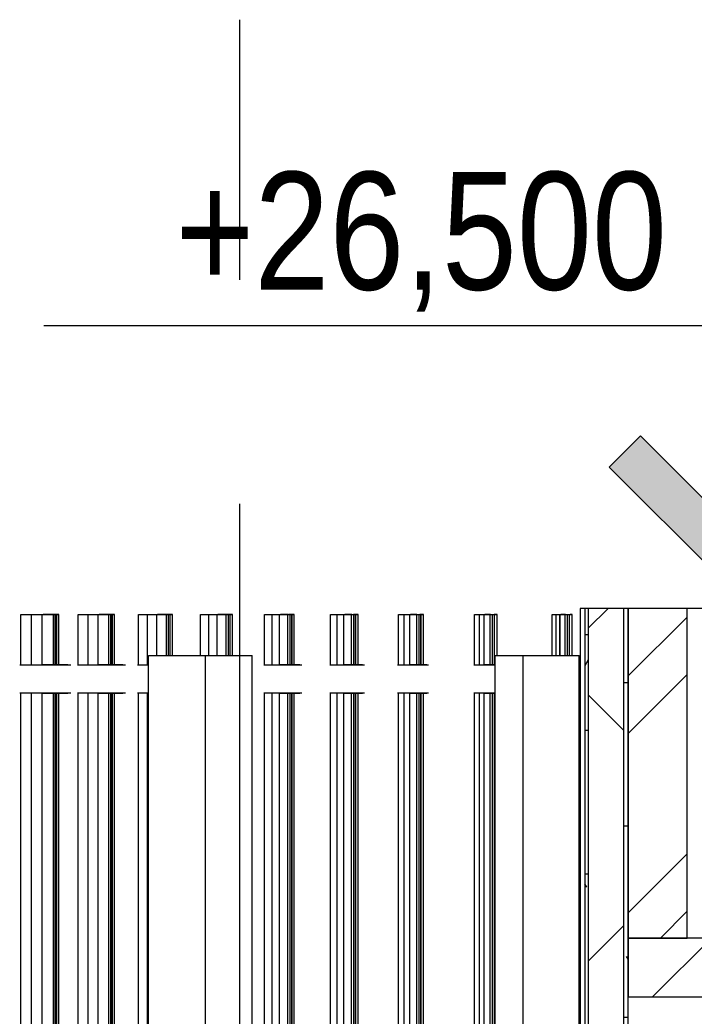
# Model space of a CAD drawing. Header units: millimetres. Extents: x -37960 to 31006, y -24503 to 30326.
# Drawn here: x -25216 to -22354, y 24769 to 29000 of the extents above; entities that cross this region are included whole.
import ezdxf

# ---------------------------------------------------------------- set-up
doc = ezdxf.new("R2010")
doc.units = ezdxf.units.MM
doc.linetypes.add('Осевые', pattern=[6350, 1270, -952.5, 3175, -952.5])
for name, color, linetype, lineweight in [('Высотные отметки', 7, 'Continuous', 9), ('Обобщенные модели', 7, 'Continuous', 9), ('Общие ребра', 7, 'Continuous', 9), ('Отделка 1 _4_-1', 7, 'Continuous', 9), ('Отделка 2 _5_-1', 7, 'Continuous', 9), ('Стены', 7, 'Continuous', 9), ('Структура _1_', 7, 'Continuous', 18), ('Термическая_воздушная прослойка _3_-1', 7, 'Continuous', 9), ('Штриховка разреза-3', 7, 'Continuous', 9)]:
    doc.layers.add(name, color=color, linetype=linetype, lineweight=lineweight)
doc.layers.add('Оси-3', color=7, linetype='Осевые', lineweight=9, true_color=0xaaaaaa)
doc.styles.add('Arial Narrow', font='ARIALN.TTF', dxfattribs={"height": 500})
pattern_1 = [(0, (-3145.52, 6475), (812.8, 203.2), [67.056, -542.544, 67.056, -542.544, -3251.2]), (0, (-3145.52, 6475), (812.8, 203.2), [-1219.2, 67.056, -1152.144, 67.056, -542.544, -1422.4]), (0, (-3145.52, 6475), (812.8, 203.2), [-3048, 67.056, -339.344, 67.056, -948.944]), (120, (-2840.72, 6576.6), (-582.3764, 602.3054), [67.056, -542.544, 67.056, -3793.744]), (120, (-2840.72, 6576.6), (-582.3764, 602.3054), [-676.656, -542.544, 67.056, -1152.144, -2032]), (120, (-2840.72, 6576.6), (-582.3764, 602.3054), [-2438.4, 67.056, -542.544, 67.056, -1355.344]), (120, (-2840.72, 6576.6), (-582.3764, 602.3054), [-3115.056, -339.344, 67.056, -948.944]), (240, (-2739.12, 6983), (-230.4236, -805.5054), [67.056, -542.544, 67.056, -542.544, -3251.2]), (240, (-2739.12, 6983), (-230.4236, -805.5054), [-1219.2, 67.056, -1152.144, 67.056, -542.544, -1422.4]), (240, (-2739.12, 6983), (-230.4236, -805.5054), [-3048, 67.056, -339.344, 67.056, -948.944])]

# ---------------------------------------------------------------- blocks, each defined once
blk = doc.blocks.new('Пилон П23 - Пилон П25-40-1312679-Разрез 3-3')
at = {"layer": 'Обобщенные модели'}
for p, q in [((-24669.7, 26300), (-24429, 26300)), ((-24669.7, 23725), (-24669.7, 26300)), ((-24429, 26300), (-24229.3, 26300)), ((-24429, 26300), (-24429, 21370)), ((-24229.3, 21375), (-24229.3, 26300))]:
    blk.add_line(p, q, dxfattribs=at)
blk = doc.blocks.new('Пилон П24 - Пилон П25-40-1312693-Разрез 3-3')
at = {"layer": 'Обобщенные модели'}
for p, q in [((-23198.1, 26300), (-23081.2, 26300)), ((-23198.1, 23725), (-23198.1, 26300)), ((-23081.2, 26300), (-22842.1, 26300)), ((-23081.2, 26300), (-23081.2, 21399.4)), ((-22842.1, 21403.3), (-22842.1, 26300))]:
    blk.add_line(p, q, dxfattribs=at)
blk = doc.blocks.new('Профиль ламели657 - Профиль ламели-1642897-Разрез 3-3')
at = {"layer": 'Обобщенные модели'}
for p, q in [((-24968, 26475), (-24927.4, 26475)), ((-24968, 26260), (-24968, 26475)), ((-24964.5, 26475), (-24954.2, 26475)), ((-24954.2, 26475), (-24949.1, 26475)), ((-24949.1, 26475), (-24938, 26475)), ((-24946.6, 26475), (-24941.5, 26475)), ((-24943.1, 26475), (-24932.8, 26475)), ((-24932.8, 26475), (-24895.3, 26475)), ((-24927.4, 26475), (-24913.1, 26475)), ((-24927.4, 26475), (-24927.4, 26260)), ((-24925.7, 26475), (-24885.1, 26475)), ((-24925.7, 26260), (-24925.7, 26475)), ((-24922.2, 26475), (-24911.9, 26475)), ((-24921.7, 26475), (-24916.6, 26475)), ((-24918.2, 26475), (-24911.1, 26475)), ((-24911.9, 26475), (-24906.8, 26475)), ((-24911.1, 26475), (-24906, 26475)), ((-24906.8, 26475), (-24895.7, 26475)), ((-24906, 26475), (-24891.8, 26475)), ((-24904.3, 26475), (-24899.2, 26475)), ((-24900.8, 26475), (-24890.5, 26475)), ((-24890.5, 26475), (-24853, 26475)), ((-24885.1, 26475), (-24870.8, 26475)), ((-24885.1, 26475), (-24885.1, 26260)), ((-24883.4, 26475), (-24839, 26475)), ((-24883.4, 26260), (-24883.4, 26475)), ((-24838.8, 26475), (-24879.7, 26475)), ((-24879.7, 26475), (-24869.6, 26475)), ((-24879.4, 26475), (-24874.3, 26475)), ((-24875.9, 26475), (-24868.8, 26475)), ((-24869.6, 26475), (-24864.5, 26475)), ((-24868.8, 26475), (-24863.7, 26475)), ((-24864.5, 26475), (-24853.4, 26475)), ((-24863.7, 26475), (-24849.5, 26475)), ((-24862, 26475), (-24856.9, 26475)), ((-24858.5, 26475), (-24848.3, 26475)), ((-24848.3, 26475), (-24818.1, 26475)), ((-24814.9, 26475), (-24847.7, 26475)), ((-24839, 26475), (-24830.5, 26475)), ((-24839, 26260), (-24839, 26475)), ((-24831.3, 26475), (-24824.2, 26475)), ((-24830.5, 26260), (-24830.5, 26475)), ((-24824.2, 26475), (-24823.4, 26475)), ((-24824.2, 26260), (-24824.2, 26475)), ((-24823.4, 26475), (-24814.9, 26475)), ((-24823.4, 26260), (-24823.4, 26475)), ((-24814.9, 26260), (-24814.9, 26475)), ((-24971.7, 26260), (-24887, 26260)), ((-24887, 26260), (-24789.7, 26260)), ((-24839.1, 26260), (-24884, 26260)), ((-24865.2, 26260), (-24846.9, 26260)), ((-24789.5, 26260), (-24862.9, 26260)), ((-24846.9, 26260), (-24844, 26260)), ((-24844, 26260), (-24783.2, 26260)), ((-24837.7, 26260), (-24813.4, 26260)), ((-24788, 26260), (-24837.7, 26260)), ((-24820.7, 26260), (-24819.8, 26260)), ((-24819.8, 26260), (-24819.2, 26260)), ((-24819.2, 26260), (-24768, 26260)), ((-24813.4, 26260), (-24787, 26260)), ((-24812.7, 26260), (-24785.1, 26260)), ((-24785.2, 26260), (-24812.6, 26260)), ((-24779.6, 26260), (-24809.9, 26260)), ((-24809.9, 26260), (-24807.1, 26260)), ((-24783.2, 26260), (-24780.3, 26260)), ((-24887, 26140), (-24971.7, 26140)), ((-24968, 23725), (-24968, 26140)), ((-24927.4, 26140), (-24927.4, 23725)), ((-24925.7, 23725), (-24925.7, 26140)), ((-24789.7, 26140), (-24887, 26140)), ((-24885.1, 26140), (-24885.1, 23725)), ((-24884, 26140), (-24839.1, 26140)), ((-24883.4, 23725), (-24883.4, 26140)), ((-24846.9, 26140), (-24865.2, 26140)), ((-24862.9, 26140), (-24789.5, 26140)), ((-24844, 26140), (-24846.9, 26140)), ((-24783.2, 26140), (-24844, 26140)), ((-24839, 23725), (-24839, 26140)), ((-24837.7, 26140), (-24788, 26140)), ((-24813.4, 26140), (-24837.7, 26140)), ((-24830.5, 23725), (-24830.5, 26140)), ((-24824.2, 23725), (-24824.2, 26140)), ((-24823.4, 23725), (-24823.4, 26140)), ((-24768, 26140), (-24819.2, 26140)), ((-24814.9, 23725), (-24814.9, 26140)), ((-24787, 26140), (-24813.4, 26140)), ((-24785.1, 26140), (-24812.7, 26140)), ((-24812.6, 26140), (-24785.2, 26140)), ((-24807.1, 26140), (-24809.9, 26140)), ((-24809.9, 26140), (-24779.6, 26140)), ((-24780.3, 26140), (-24783.2, 26140))]:
    blk.add_line(p, q, dxfattribs=at)
blk = doc.blocks.new('Профиль ламели658 - Профиль ламели-1643161-Разрез 3-3')
at = {"layer": 'Обобщенные модели'}
for p, q in [((-23286, 26475), (-23266.3, 26475)), ((-23286, 26260), (-23286, 26475)), ((-23282.8, 26475), (-23270.5, 26475)), ((-23270.5, 26475), (-23268.1, 26475)), ((-23268.1, 26475), (-23254.8, 26475)), ((-23266.3, 26475), (-23249.2, 26475)), ((-23266.3, 26475), (-23266.3, 26260)), ((-23265.4, 26475), (-23245.7, 26475)), ((-23265.4, 26260), (-23265.4, 26475)), ((-23262.3, 26475), (-23250, 26475)), ((-23260.4, 26475), (-23257.9, 26475)), ((-23257.3, 26475), (-23245, 26475)), ((-23254.8, 26475), (-23252.3, 26475)), ((-23251.6, 26475), (-23243.1, 26475)), ((-23250, 26475), (-23247.5, 26475)), ((-23247.5, 26475), (-23234.2, 26475)), ((-23245.7, 26475), (-23228.6, 26475)), ((-23245.7, 26475), (-23245.7, 26260)), ((-23245, 26475), (-23227.8, 26475)), ((-23244.9, 26475), (-23219.2, 26475)), ((-23244.9, 26260), (-23244.9, 26475)), ((-23243.1, 26475), (-23240.7, 26475)), ((-23217.9, 26475), (-23241.6, 26475)), ((-23241.6, 26475), (-23229.4, 26475)), ((-23240.7, 26475), (-23223.6, 26475)), ((-23239.8, 26475), (-23237.4, 26475)), ((-23236.7, 26475), (-23224.4, 26475)), ((-23234.2, 26475), (-23231.8, 26475)), ((-23231.1, 26475), (-23222.6, 26475)), ((-23227, 26475), (-23213.7, 26475)), ((-23224.4, 26475), (-23206.2, 26475)), ((-23222.6, 26475), (-23220.1, 26475)), ((-23220.1, 26475), (-23203, 26475)), ((-23219.3, 26475), (-23216.8, 26475)), ((-23219.2, 26475), (-23209, 26475)), ((-23219.2, 26260), (-23219.2, 26475)), ((-23216.1, 26475), (-23204, 26475)), ((-23209.4, 26475), (-23200.9, 26475)), ((-23209, 26260), (-23209, 26475)), ((-23204, 26475), (-23193.1, 26475)), ((-23190.4, 26475), (-23202.2, 26475)), ((-23200.9, 26475), (-23200.5, 26475)), ((-23200.9, 26260), (-23200.9, 26475)), ((-23200.5, 26475), (-23190.4, 26475)), ((-23200.5, 26260), (-23200.5, 26475)), ((-23190.4, 26300), (-23190.4, 26475)), ((-23289.3, 26260), (-23248.1, 26260)), ((-23248.1, 26260), (-23198.8, 26260)), ((-23219.5, 26260), (-23245.4, 26260)), ((-23237.5, 26260), (-23228.6, 26260)), ((-23235.1, 26260), (-23198.1, 26260)), ((-23198.5, 26260), (-23234.8, 26260)), ((-23227.8, 26260), (-23225.2, 26260)), ((-23225.2, 26260), (-23198.4, 26260)), ((-23218.6, 26260), (-23198.1, 26260)), ((-23198.3, 26260), (-23218.6, 26260)), ((-23248.1, 26140), (-23289.3, 26140)), ((-23286, 23725), (-23286, 26140)), ((-23266.3, 26140), (-23266.3, 23725)), ((-23265.4, 23725), (-23265.4, 26140)), ((-23198.8, 26140), (-23248.1, 26140)), ((-23245.7, 26140), (-23245.7, 23725)), ((-23245.4, 26140), (-23219.5, 26140)), ((-23244.9, 23725), (-23244.9, 26140)), ((-23228.6, 26140), (-23237.5, 26140)), ((-23198.1, 26140), (-23235.1, 26140)), ((-23234.8, 26140), (-23198.5, 26140)), ((-23225.2, 26140), (-23227.8, 26140)), ((-23198.4, 26140), (-23225.2, 26140)), ((-23219.2, 23725), (-23219.2, 26140)), ((-23218.6, 26140), (-23198.3, 26140)), ((-23198.1, 26140), (-23218.6, 26140)), ((-23209, 23725), (-23209, 26140)), ((-23200.9, 23725), (-23200.9, 26140)), ((-23200.5, 23725), (-23200.5, 26140))]:
    blk.add_line(p, q, dxfattribs=at)
blk = doc.blocks.new('Профиль ламели668 - Профиль ламели-1645273-Разрез 3-3')
at = {"layer": 'Обобщенные модели'}
for p, q in [((-25212.2, 26475), (-25168.5, 26475)), ((-25212.2, 26260), (-25212.2, 26475)), ((-25208.6, 26475), (-25198.8, 26475)), ((-25198.8, 26475), (-25193.4, 26475)), ((-25193.4, 26475), (-25182.8, 26475)), ((-25191.8, 26475), (-25186.3, 26475)), ((-25188.2, 26475), (-25178.4, 26475)), ((-25178.4, 26475), (-25138, 26475)), ((-25168.5, 26475), (-25154.9, 26475)), ((-25168.5, 26475), (-25168.5, 26260)), ((-25166.6, 26475), (-25123, 26475)), ((-25166.6, 26260), (-25166.6, 26475)), ((-25163.9, 26475), (-25158.4, 26475)), ((-25163.1, 26475), (-25153.3, 26475)), ((-25160.3, 26475), (-25153.6, 26475)), ((-25153.6, 26475), (-25148.1, 26475)), ((-25153.3, 26475), (-25147.9, 26475)), ((-25148.1, 26475), (-25134.5, 26475)), ((-25147.9, 26475), (-25137.3, 26475)), ((-25146.2, 26475), (-25140.8, 26475)), ((-25142.7, 26475), (-25132.9, 26475)), ((-25132.9, 26475), (-25092.5, 26475)), ((-25123, 26475), (-25109.4, 26475)), ((-25123, 26475), (-25123, 26260)), ((-25121.1, 26475), (-25074.1, 26475)), ((-25121.1, 26260), (-25121.1, 26475)), ((-25118.4, 26475), (-25112.9, 26475)), ((-25074.1, 26475), (-25117.5, 26475)), ((-25117.5, 26475), (-25107.8, 26475)), ((-25114.8, 26475), (-25108, 26475)), ((-25108, 26475), (-25102.6, 26475)), ((-25107.8, 26475), (-25102.4, 26475)), ((-25102.6, 26475), (-25089, 26475)), ((-25102.4, 26475), (-25091.8, 26475)), ((-25100.7, 26475), (-25095.3, 26475)), ((-25097.2, 26475), (-25087.5, 26475)), ((-25087.5, 26475), (-25054.4, 26475)), ((-25051.2, 26475), (-25087.1, 26475)), ((-25074.1, 26475), (-25066, 26475)), ((-25074.1, 26260), (-25074.1, 26475)), ((-25074.1, 26260), (-25074.1, 26475)), ((-25066.9, 26475), (-25060.1, 26475)), ((-25066, 26260), (-25066, 26475)), ((-25060.1, 26475), (-25059.2, 26475)), ((-25060.1, 26260), (-25060.1, 26475)), ((-25059.2, 26475), (-25051.2, 26475)), ((-25059.2, 26260), (-25059.2, 26475)), ((-25051.2, 26260), (-25051.2, 26475)), ((-25216, 26260), (-25124.7, 26260)), ((-25124.7, 26260), (-25022.3, 26260)), ((-25074.1, 26260), (-25121.7, 26260)), ((-25101.3, 26260), (-25081.6, 26260)), ((-25022, 26260), (-25099.1, 26260)), ((-25081.6, 26260), (-25078.9, 26260)), ((-25078.9, 26260), (-25015.3, 26260)), ((-25072.7, 26260), (-25049.5, 26260)), ((-25020.6, 26260), (-25072.7, 26260)), ((-25049.5, 26260), (-25019.7, 26260)), ((-25049, 26260), (-25017.9, 26260)), ((-25018, 26260), (-25048.9, 26260)), ((-25048.4, 26260), (-24999.6, 26260)), ((-25030, 26260), (-25046.4, 26260)), ((-25046.4, 26260), (-25043.6, 26260)), ((-25012.1, 26260), (-25028.1, 26260)), ((-25015.3, 26260), (-25012.1, 26260)), ((-25124.7, 26140), (-25216, 26140)), ((-25212.2, 23725), (-25212.2, 26140)), ((-25168.5, 26140), (-25168.5, 23725)), ((-25166.6, 23725), (-25166.6, 26140)), ((-25022.3, 26140), (-25124.7, 26140)), ((-25123, 26140), (-25123, 23725)), ((-25121.7, 26140), (-25074.1, 26140)), ((-25121.1, 23725), (-25121.1, 26140)), ((-25081.6, 26140), (-25101.3, 26140)), ((-25099.1, 26140), (-25022, 26140)), ((-25078.9, 26140), (-25081.6, 26140)), ((-25015.3, 26140), (-25078.9, 26140)), ((-25074.1, 23725), (-25074.1, 26140)), ((-25074.1, 23725), (-25074.1, 26140)), ((-25072.7, 26140), (-25020.6, 26140)), ((-25049.5, 26140), (-25072.7, 26140)), ((-25066, 23725), (-25066, 26140)), ((-25060.1, 23725), (-25060.1, 26140)), ((-25059.2, 23725), (-25059.2, 26140)), ((-25051.2, 23725), (-25051.2, 26140)), ((-25019.7, 26140), (-25049.5, 26140)), ((-25017.9, 26140), (-25049, 26140)), ((-25048.9, 26140), (-25018, 26140)), ((-24999.6, 26140), (-25048.4, 26140)), ((-25043.6, 26140), (-25046.4, 26140)), ((-25046.4, 26140), (-25030, 26140)), ((-25028.1, 26140), (-25012.1, 26140)), ((-25012.1, 26140), (-25015.3, 26140))]:
    blk.add_line(p, q, dxfattribs=at)
blk = doc.blocks.new('Профиль ламели673 - Профиль ламели-1647780-Разрез 3-3')
at = {"layer": 'Обобщенные модели'}
for p, q in [((-23609.3, 26475), (-23585.9, 26475)), ((-23609.3, 26260), (-23609.3, 26475)), ((-23606.1, 26475), (-23594, 26475)), ((-23594, 26475), (-23591.1, 26475)), ((-23591.1, 26475), (-23578.1, 26475)), ((-23585.9, 26475), (-23569.1, 26475)), ((-23585.9, 26475), (-23585.9, 26260)), ((-23584.8, 26475), (-23561.4, 26475)), ((-23584.8, 26260), (-23584.8, 26475)), ((-23584.2, 26475), (-23581.3, 26475)), ((-23581.6, 26475), (-23569.6, 26475)), ((-23581, 26475), (-23568.9, 26475)), ((-23575.2, 26475), (-23572.3, 26475)), ((-23572, 26475), (-23563.7, 26475)), ((-23569.6, 26475), (-23566.7, 26475)), ((-23568.9, 26475), (-23547.2, 26475)), ((-23566.7, 26475), (-23553.6, 26475)), ((-23563.7, 26475), (-23560.8, 26475)), ((-23561.4, 26475), (-23544.7, 26475)), ((-23561.4, 26475), (-23561.4, 26260)), ((-23560.8, 26475), (-23544, 26475)), ((-23560.4, 26475), (-23531.4, 26475)), ((-23560.4, 26260), (-23560.4, 26475)), ((-23559.8, 26475), (-23556.8, 26475)), ((-23530.3, 26475), (-23557.1, 26475)), ((-23557.1, 26475), (-23545.2, 26475)), ((-23556.5, 26475), (-23544.5, 26475)), ((-23550.8, 26475), (-23547.9, 26475)), ((-23547.6, 26475), (-23539.3, 26475)), ((-23545.2, 26475), (-23542.2, 26475)), ((-23544.5, 26475), (-23522.8, 26475)), ((-23542.2, 26475), (-23529.2, 26475)), ((-23539.3, 26475), (-23536.3, 26475)), ((-23536.3, 26475), (-23519.6, 26475)), ((-23535.3, 26475), (-23532.4, 26475)), ((-23532.1, 26475), (-23520.2, 26475)), ((-23531.4, 26475), (-23521.4, 26475)), ((-23531.4, 26260), (-23531.4, 26475)), ((-23521.9, 26475), (-23513.5, 26475)), ((-23521.4, 26260), (-23521.4, 26475)), ((-23520.2, 26475), (-23505.9, 26475)), ((-23503.1, 26475), (-23518.6, 26475)), ((-23513.5, 26475), (-23513.1, 26475)), ((-23513.5, 26260), (-23513.5, 26475)), ((-23513.1, 26475), (-23503.1, 26475)), ((-23513.1, 26260), (-23513.1, 26475)), ((-23503.1, 26260), (-23503.1, 26475)), ((-23612.7, 26260), (-23563.8, 26260)), ((-23563.8, 26260), (-23497.1, 26260)), ((-23531.6, 26260), (-23561, 26260)), ((-23551.2, 26260), (-23540.6, 26260)), ((-23496.9, 26260), (-23548.5, 26260)), ((-23541.3, 26260), (-23481.3, 26260)), ((-23540.6, 26260), (-23537.2, 26260)), ((-23537.2, 26260), (-23493.4, 26260)), ((-23530.7, 26260), (-23502.1, 26260)), ((-23495, 26260), (-23530.7, 26260)), ((-23491.8, 26260), (-23502.6, 26260)), ((-23502.1, 26260), (-23493.9, 26260)), ((-23500.5, 26260), (-23491.8, 26260)), ((-23488, 26260), (-23497.3, 26260)), ((-23497.3, 26260), (-23493.9, 26260)), ((-23563.8, 26140), (-23612.7, 26140)), ((-23609.3, 23725), (-23609.3, 26140)), ((-23585.9, 26140), (-23585.9, 23725)), ((-23584.8, 23725), (-23584.8, 26140)), ((-23497.1, 26140), (-23563.8, 26140)), ((-23561.4, 26140), (-23561.4, 23725)), ((-23561, 26140), (-23531.6, 26140)), ((-23560.4, 23725), (-23560.4, 26140)), ((-23540.6, 26140), (-23551.2, 26140)), ((-23548.5, 26140), (-23496.9, 26140)), ((-23481.3, 26140), (-23541.3, 26140)), ((-23537.2, 26140), (-23540.6, 26140)), ((-23493.4, 26140), (-23537.2, 26140)), ((-23531.4, 23725), (-23531.4, 26140)), ((-23530.7, 26140), (-23495, 26140)), ((-23502.1, 26140), (-23530.7, 26140)), ((-23521.4, 23725), (-23521.4, 26140)), ((-23513.5, 23725), (-23513.5, 26140)), ((-23513.1, 23725), (-23513.1, 26140)), ((-23503.1, 23725), (-23503.1, 26140)), ((-23502.6, 26140), (-23491.8, 26140)), ((-23493.9, 26140), (-23502.1, 26140)), ((-23491.8, 26140), (-23500.5, 26140)), ((-23493.9, 26140), (-23497.3, 26140)), ((-23497.3, 26140), (-23488, 26140))]:
    blk.add_line(p, q, dxfattribs=at)
blk = doc.blocks.new('Профиль ламели672 - Профиль ламели-1648330-Разрез 3-3')
at = {"layer": 'Обобщенные модели'}
for p, q in [((-23896.9, 26475), (-23869.9, 26475)), ((-23896.9, 26260), (-23896.9, 26475)), ((-23893.6, 26475), (-23881.8, 26475)), ((-23881.8, 26475), (-23878.5, 26475)), ((-23878.5, 26475), (-23865.7, 26475)), ((-23872.4, 26475), (-23869, 26475)), ((-23869.9, 26475), (-23853.5, 26475)), ((-23869.9, 26475), (-23869.9, 26260)), ((-23869.1, 26475), (-23857.3, 26475)), ((-23868.7, 26475), (-23841.6, 26475)), ((-23868.7, 26260), (-23868.7, 26475)), ((-23865.4, 26475), (-23853.6, 26475)), ((-23860.2, 26475), (-23856.8, 26475)), ((-23857.3, 26475), (-23832.3, 26475)), ((-23856.9, 26475), (-23848.7, 26475)), ((-23853.6, 26475), (-23850.3, 26475)), ((-23850.3, 26475), (-23837.5, 26475)), ((-23848.7, 26475), (-23845.4, 26475)), ((-23845.4, 26475), (-23829, 26475)), ((-23844.2, 26475), (-23840.8, 26475)), ((-23841.6, 26475), (-23825.3, 26475)), ((-23841.6, 26475), (-23841.6, 26260)), ((-23840.9, 26475), (-23829.1, 26475)), ((-23840.5, 26475), (-23808.1, 26475)), ((-23840.5, 26260), (-23840.5, 26475)), ((-23807.2, 26475), (-23837.1, 26475)), ((-23837.1, 26475), (-23825.4, 26475)), ((-23832, 26475), (-23828.6, 26475)), ((-23829.1, 26475), (-23804.1, 26475)), ((-23828.7, 26475), (-23820.5, 26475)), ((-23825.4, 26475), (-23822, 26475)), ((-23822, 26475), (-23809.3, 26475)), ((-23820.5, 26475), (-23817.1, 26475)), ((-23817.1, 26475), (-23800.8, 26475)), ((-23816, 26475), (-23812.6, 26475)), ((-23812.7, 26475), (-23801, 26475)), ((-23808.1, 26475), (-23798.4, 26475)), ((-23808.1, 26260), (-23808.1, 26475)), ((-23801, 26475), (-23783.5, 26475)), ((-23780.5, 26475), (-23799.6, 26475)), ((-23798.9, 26475), (-23790.8, 26475)), ((-23798.4, 26260), (-23798.4, 26475)), ((-23790.8, 26475), (-23790.3, 26475)), ((-23790.8, 26260), (-23790.8, 26475)), ((-23790.3, 26475), (-23780.5, 26475)), ((-23790.3, 26260), (-23790.3, 26475)), ((-23780.5, 26260), (-23780.5, 26475)), ((-23900.5, 26260), (-23843.9, 26260)), ((-23843.9, 26260), (-23770.6, 26260)), ((-23808.3, 26260), (-23841, 26260)), ((-23829.4, 26260), (-23817.2, 26260)), ((-23770.4, 26260), (-23826.7, 26260)), ((-23817.2, 26260), (-23813.8, 26260)), ((-23813.8, 26260), (-23766.3, 26260)), ((-23812.1, 26260), (-23753.5, 26260)), ((-23807.3, 26260), (-23779.4, 26260)), ((-23768.6, 26260), (-23807.3, 26260)), ((-23765.4, 26260), (-23780.1, 26260)), ((-23779.4, 26260), (-23767.4, 26260)), ((-23778, 26260), (-23765.4, 26260)), ((-23761.2, 26260), (-23774.8, 26260)), ((-23774.8, 26260), (-23771.5, 26260)), ((-23843.9, 26140), (-23900.5, 26140)), ((-23896.9, 23725), (-23896.9, 26140)), ((-23869.9, 26140), (-23869.9, 23725)), ((-23868.7, 23725), (-23868.7, 26140)), ((-23770.6, 26140), (-23843.9, 26140)), ((-23841.6, 26140), (-23841.6, 23725)), ((-23841, 26140), (-23808.3, 26140)), ((-23840.5, 23725), (-23840.5, 26140)), ((-23817.2, 26140), (-23829.4, 26140)), ((-23826.7, 26140), (-23770.4, 26140)), ((-23813.8, 26140), (-23817.2, 26140)), ((-23766.3, 26140), (-23813.8, 26140)), ((-23753.5, 26140), (-23812.1, 26140)), ((-23808.1, 23725), (-23808.1, 26140)), ((-23807.3, 26140), (-23768.6, 26140)), ((-23779.4, 26140), (-23807.3, 26140)), ((-23798.4, 23725), (-23798.4, 26140)), ((-23790.8, 23725), (-23790.8, 26140)), ((-23790.3, 23725), (-23790.3, 26140)), ((-23780.5, 23725), (-23780.5, 26140)), ((-23780.1, 26140), (-23765.4, 26140)), ((-23767.4, 26140), (-23779.4, 26140)), ((-23765.4, 26140), (-23778, 26140)), ((-23771.5, 26140), (-23774.8, 26140)), ((-23774.8, 26140), (-23761.2, 26140))]:
    blk.add_line(p, q, dxfattribs=at)
blk = doc.blocks.new('Профиль ламели670 - Профиль ламели-1648880-Разрез 3-3')
at = {"layer": 'Обобщенные модели'}
for p, q in [((-24177.4, 26475), (-24146.8, 26475)), ((-24177.4, 26260), (-24177.4, 26475)), ((-24174, 26475), (-24162.6, 26475)), ((-24162.6, 26475), (-24158.8, 26475)), ((-24158.8, 26475), (-24146.4, 26475)), ((-24153.6, 26475), (-24149.8, 26475)), ((-24150.2, 26475), (-24138.8, 26475)), ((-24146.8, 26475), (-24130.9, 26475)), ((-24146.8, 26475), (-24146.8, 26260)), ((-24145.5, 26475), (-24114.9, 26475)), ((-24145.5, 26260), (-24145.5, 26475)), ((-24142.1, 26475), (-24130.7, 26475)), ((-24138.8, 26475), (-24110.4, 26475)), ((-24138.1, 26475), (-24134.3, 26475)), ((-24134.7, 26475), (-24126.8, 26475)), ((-24130.7, 26475), (-24126.9, 26475)), ((-24126.9, 26475), (-24114.5, 26475)), ((-24126.8, 26475), (-24123, 26475)), ((-24123, 26475), (-24107.1, 26475)), ((-24121.7, 26475), (-24117.9, 26475)), ((-24118.3, 26475), (-24106.9, 26475)), ((-24114.9, 26475), (-24099, 26475)), ((-24114.9, 26475), (-24114.9, 26260)), ((-24113.6, 26475), (-24078, 26475)), ((-24113.6, 26260), (-24113.6, 26475)), ((-24077.3, 26475), (-24110.1, 26475)), ((-24110.1, 26475), (-24098.8, 26475)), ((-24106.9, 26475), (-24078.5, 26475)), ((-24106.2, 26475), (-24102.4, 26475)), ((-24102.8, 26475), (-24094.9, 26475)), ((-24098.8, 26475), (-24095, 26475)), ((-24095, 26475), (-24082.6, 26475)), ((-24094.9, 26475), (-24091.1, 26475)), ((-24091.1, 26475), (-24075.2, 26475)), ((-24089.8, 26475), (-24086, 26475)), ((-24086.4, 26475), (-24075.1, 26475)), ((-24078, 26475), (-24068.6, 26475)), ((-24078, 26260), (-24078, 26475)), ((-24075.1, 26475), (-24054.2, 26475)), ((-24051.2, 26475), (-24073.9, 26475)), ((-24069.2, 26475), (-24061.3, 26475)), ((-24068.6, 26260), (-24068.6, 26475)), ((-24061.3, 26475), (-24060.7, 26475)), ((-24061.3, 26260), (-24061.3, 26475)), ((-24060.7, 26475), (-24051.2, 26475)), ((-24060.7, 26260), (-24060.7, 26475)), ((-24051.2, 26260), (-24051.2, 26475)), ((-24181, 26260), (-24117.1, 26260)), ((-24117.1, 26260), (-24037.4, 26260)), ((-24078.2, 26260), (-24114.2, 26260)), ((-24100.6, 26260), (-24086.8, 26260)), ((-24037.1, 26260), (-24098.1, 26260)), ((-24086.8, 26260), (-24083.6, 26260)), ((-24083.6, 26260), (-24032.5, 26260)), ((-24077.1, 26260), (-24050, 26260)), ((-24035.4, 26260), (-24077.1, 26260)), ((-24076.1, 26260), (-24019, 26260)), ((-24032.3, 26260), (-24050.9, 26260)), ((-24050, 26260), (-24034.3, 26260)), ((-24048.7, 26260), (-24032.3, 26260)), ((-24027.8, 26260), (-24045.6, 26260)), ((-24045.6, 26260), (-24042.4, 26260)), ((-24117.1, 26140), (-24181, 26140)), ((-24177.4, 23725), (-24177.4, 26140)), ((-24146.8, 26140), (-24146.8, 23725)), ((-24145.5, 23725), (-24145.5, 26140)), ((-24037.4, 26140), (-24117.1, 26140)), ((-24114.9, 26140), (-24114.9, 23725)), ((-24114.2, 26140), (-24078.2, 26140)), ((-24113.6, 23725), (-24113.6, 26140)), ((-24086.8, 26140), (-24100.6, 26140)), ((-24098.1, 26140), (-24037.1, 26140)), ((-24083.6, 26140), (-24086.8, 26140)), ((-24032.5, 26140), (-24083.6, 26140)), ((-24078, 23725), (-24078, 26140)), ((-24077.1, 26140), (-24035.4, 26140)), ((-24050, 26140), (-24077.1, 26140)), ((-24019, 26140), (-24076.1, 26140)), ((-24068.6, 23725), (-24068.6, 26140)), ((-24061.3, 23725), (-24061.3, 26140)), ((-24060.7, 23725), (-24060.7, 26140)), ((-24051.2, 23725), (-24051.2, 26140)), ((-24050.9, 26140), (-24032.3, 26140)), ((-24034.3, 26140), (-24050, 26140)), ((-24032.3, 26140), (-24048.7, 26140)), ((-24042.4, 26140), (-24045.6, 26140)), ((-24045.6, 26140), (-24027.8, 26140))]:
    blk.add_line(p, q, dxfattribs=at)
blk = doc.blocks.new('Профиль ламели669 - Профиль ламели-1649430-Разрез 3-3')
at = {"layer": 'Обобщенные модели'}
for p, q in [((-24449.7, 26475), (-24415.7, 26475)), ((-24449.7, 26300), (-24449.7, 26475)), ((-24446.3, 26475), (-24435.2, 26475)), ((-24435.2, 26475), (-24431, 26475)), ((-24431, 26475), (-24419, 26475)), ((-24426.6, 26475), (-24422.4, 26475)), ((-24423.2, 26475), (-24412.1, 26475)), ((-24415.7, 26475), (-24400.3, 26475)), ((-24415.7, 26475), (-24415.7, 26300)), ((-24414.2, 26475), (-24380.2, 26475)), ((-24414.2, 26300), (-24414.2, 26475)), ((-24412.1, 26475), (-24380.6, 26475)), ((-24410.8, 26475), (-24399.7, 26475)), ((-24407.9, 26475), (-24403.7, 26475)), ((-24404.5, 26475), (-24396.8, 26475)), ((-24399.7, 26475), (-24395.5, 26475)), ((-24396.8, 26475), (-24392.6, 26475)), ((-24395.5, 26475), (-24383.5, 26475)), ((-24392.6, 26475), (-24377.2, 26475)), ((-24391.1, 26475), (-24386.9, 26475)), ((-24387.7, 26475), (-24376.6, 26475)), ((-24380.2, 26475), (-24364.8, 26475)), ((-24380.2, 26475), (-24380.2, 26300)), ((-24378.7, 26475), (-24340.1, 26475)), ((-24378.7, 26300), (-24378.7, 26475)), ((-24376.6, 26475), (-24345.1, 26475)), ((-24339.6, 26475), (-24375.2, 26475)), ((-24375.2, 26475), (-24364.2, 26475)), ((-24372.5, 26475), (-24368.2, 26475)), ((-24369, 26475), (-24361.4, 26475)), ((-24364.2, 26475), (-24360, 26475)), ((-24361.4, 26475), (-24357.1, 26475)), ((-24360, 26475), (-24348, 26475)), ((-24357.1, 26475), (-24341.7, 26475)), ((-24355.7, 26475), (-24351.4, 26475)), ((-24352.2, 26475), (-24341.3, 26475)), ((-24341.3, 26475), (-24317.2, 26475)), ((-24314.1, 26475), (-24340.2, 26475)), ((-24340.1, 26475), (-24331, 26475)), ((-24340.1, 26300), (-24340.1, 26475)), ((-24331.6, 26475), (-24323.9, 26475)), ((-24331, 26300), (-24331, 26475)), ((-24323.9, 26475), (-24323.3, 26475)), ((-24323.9, 26300), (-24323.9, 26475)), ((-24323.3, 26475), (-24314.1, 26475)), ((-24323.3, 26300), (-24323.3, 26475)), ((-24314.1, 26300), (-24314.1, 26475))]:
    blk.add_line(p, q, dxfattribs=at)
blk = doc.blocks.new('Профиль ламели674 - Профиль ламели-1649980-Разрез 3-3')
at = {"layer": 'Обобщенные модели'}
for p, q in [((-24713.1, 26475), (-24675.7, 26475)), ((-24713.1, 26260), (-24713.1, 26475)), ((-24709.6, 26475), (-24698.9, 26475)), ((-24698.9, 26475), (-24694.2, 26475)), ((-24694.2, 26475), (-24682.7, 26475)), ((-24690.8, 26475), (-24686.1, 26475)), ((-24687.3, 26475), (-24676.6, 26475)), ((-24676.6, 26475), (-24642, 26475)), ((-24675.7, 26475), (-24660.8, 26475)), ((-24675.7, 26475), (-24675.7, 26260)), ((-24674.1, 26475), (-24636.8, 26475)), ((-24674.1, 26260), (-24674.1, 26475)), ((-24670.6, 26475), (-24659.9, 26475)), ((-24669, 26475), (-24664.3, 26475)), ((-24665.5, 26475), (-24658.1, 26475)), ((-24659.9, 26475), (-24655.3, 26475)), ((-24658.1, 26475), (-24653.4, 26475)), ((-24655.3, 26475), (-24643.7, 26475)), ((-24653.4, 26475), (-24638.6, 26475)), ((-24651.8, 26475), (-24647.2, 26475)), ((-24648.4, 26475), (-24637.7, 26475)), ((-24637.7, 26475), (-24603.1, 26475)), ((-24636.8, 26475), (-24621.9, 26475)), ((-24636.8, 26475), (-24636.8, 26300)), ((-24635.1, 26475), (-24593.6, 26475)), ((-24635.1, 26300), (-24635.1, 26475)), ((-24593.2, 26475), (-24631.6, 26475)), ((-24631.6, 26475), (-24621, 26475)), ((-24630, 26475), (-24625.4, 26475)), ((-24626.5, 26475), (-24619.1, 26475)), ((-24621, 26475), (-24616.3, 26475)), ((-24619.1, 26475), (-24614.5, 26475)), ((-24616.3, 26475), (-24604.8, 26475)), ((-24614.5, 26475), (-24599.6, 26475)), ((-24612.9, 26475), (-24608.2, 26475)), ((-24609.4, 26475), (-24598.8, 26475)), ((-24598.8, 26475), (-24571.7, 26475)), ((-24568.5, 26475), (-24598, 26475)), ((-24593.6, 26475), (-24584.8, 26475)), ((-24593.6, 26300), (-24593.6, 26475)), ((-24585.5, 26475), (-24578.1, 26475)), ((-24584.8, 26300), (-24584.8, 26475)), ((-24578.1, 26475), (-24577.4, 26475)), ((-24578.1, 26300), (-24578.1, 26475)), ((-24577.4, 26475), (-24568.5, 26475)), ((-24577.4, 26300), (-24577.4, 26475)), ((-24577.4, 26300), (-24577.4, 26475)), ((-24568.5, 26300), (-24568.5, 26475)), ((-24716.8, 26260), (-24669.7, 26260)), ((-24669.7, 26140), (-24716.8, 26140)), ((-24713.1, 23725), (-24713.1, 26140)), ((-24675.7, 26140), (-24675.7, 23725)), ((-24674.1, 23725), (-24674.1, 26140))]:
    blk.add_line(p, q, dxfattribs=at)
blk = doc.blocks.new('Профиль ламели671 - Профиль ламели-1653248-Разрез 3-3')
at = {"layer": 'Обобщенные модели'}
for p, q in [((-22956.5, 26475), (-22940.6, 26475)), ((-22956.5, 26300), (-22956.5, 26475)), ((-22953.5, 26475), (-22941, 26475)), ((-22940.6, 26475), (-22923.3, 26475)), ((-22940.6, 26475), (-22940.6, 26300)), ((-22939.9, 26475), (-22924, 26475)), ((-22939.9, 26300), (-22939.9, 26475)), ((-22939, 26475), (-22925.5, 26475)), ((-22936.9, 26475), (-22924.4, 26475)), ((-22927.5, 26475), (-22915, 26475)), ((-22925.2, 26475), (-22916.6, 26475)), ((-22924, 26475), (-22906.6, 26475)), ((-22924, 26475), (-22924, 26300)), ((-22923.3, 26475), (-22901.1, 26475)), ((-22923.3, 26300), (-22923.3, 26475)), ((-22922.4, 26475), (-22908.9, 26475)), ((-22899.7, 26475), (-22920.1, 26475)), ((-22920.1, 26475), (-22907.8, 26475)), ((-22915, 26475), (-22900.3, 26475)), ((-22914.6, 26475), (-22897.3, 26475)), ((-22910.9, 26475), (-22898.4, 26475)), ((-22908.6, 26475), (-22900, 26475)), ((-22905.8, 26475), (-22892.3, 26475)), ((-22901.1, 26475), (-22890.8, 26475)), ((-22901.1, 26300), (-22901.1, 26475)), ((-22898.4, 26475), (-22883.7, 26475)), ((-22898, 26475), (-22880.6, 26475)), ((-22894.3, 26475), (-22881.9, 26475)), ((-22891.1, 26475), (-22882.5, 26475)), ((-22890.8, 26300), (-22890.8, 26475)), ((-22882.5, 26475), (-22882.2, 26475)), ((-22882.5, 26300), (-22882.5, 26475)), ((-22882.2, 26475), (-22871.9, 26475)), ((-22882.2, 26300), (-22882.2, 26475)), ((-22881.9, 26475), (-22874.5, 26475)), ((-22871.9, 26475), (-22880, 26475)), ((-22871.9, 26300), (-22871.9, 26475))]:
    blk.add_line(p, q, dxfattribs=at)
blk = doc.blocks.new('Высотные отметки - Высотная отметка - Стрелка-4455449-Разрез 3-3')
at = {"layer": 'Высотные отметки'}
blk.add_hatch(color=256, dxfattribs=at).paths.add_polyline_path([(-17708.2, 9932.8), (-17241.1, 9465.7), (-16773.9, 9932.8), (-16641.1, 9800), (-17241.1, 9200), (-17841.1, 9800)], flags=0)
for p, q in [((-17241.1, 10400), (-20241.1, 10400)), ((-17241.1, 9200), (-17241.1, 10400)), ((-17708.2, 9932.8), (-17841.1, 9800)), ((-17241.1, 9465.7), (-17708.2, 9932.8)), ((-16773.9, 9932.8), (-17241.1, 9465.7)), ((-16641.1, 9800), (-16773.9, 9932.8)), ((-17841.1, 9800), (-17241.1, 9200)), ((-17241.1, 9200), (-16641.1, 9800)), ((-16145.5, 9200), (-17537.8, 9200))]:
    blk.add_line(p, q, dxfattribs=at)

msp = doc.modelspace()

# ---------------------------------------------------------------- hatches: boundary and pattern name
at = {"layer": 'Штриховка разреза-3'}
h = msp.add_hatch(dxfattribs=at)
h.set_pattern_fill('FP_3', color=256, style=0, pattern_type=2)
h.set_pattern_definition(pattern_1)
h.paths.add_polyline_path([(-22802.9, 20900), (-22802.9, 26500), (-22817.9, 26500), (-22817.9, 20900)], flags=0)
h = msp.add_hatch(dxfattribs=at)
h.set_pattern_fill('FP_4', color=256, style=0, pattern_type=2)
h.set_pattern_definition([(45, (-3145.5, 6475), (-707.107, 707.107), []), (135, (-3145.5, 6475), (-707.107, -707.107), [])])
h.paths.add_polyline_path([(-22712.9, 20900), (-22652.9, 20900), (-22652.9, 26500), (-22802.9, 26500), (-22802.9, 20900)], flags=0)
h = msp.add_hatch(dxfattribs=at)
h.set_pattern_fill('FP_3', color=256, style=0, pattern_type=2)
h.set_pattern_definition(pattern_1)
h.paths.add_polyline_path([(-22632.9, 20900), (-22632.9, 26500), (-22652.9, 26500), (-22652.9, 20900)], flags=0)
h = msp.add_hatch(dxfattribs=at)
h.set_pattern_fill('FP_5', color=256, style=0, pattern_type=2)
h.set_pattern_definition([(45, (-3145.5, 6475), (-502.894, 502.894), []), (45, (-3145.5, 7237), (-502.894, 502.894), [])])
h.paths.add_polyline_path([(-22382.9, 25100), (-22382.9, 26500), (-22632.9, 26500), (-22632.9, 25100)], flags=0)
h = msp.add_hatch(dxfattribs=at)
h.set_pattern_fill('FP_2', color=256, style=0, pattern_type=2)
h.set_pattern_definition([(45, (-3145.5, 6475), (-424.264, 424.264), [600, -100, 20, -100]), (45, (-3145.5, 6899), (-424.264, 424.264), [])])
h.paths.add_polyline_path([(-22632.9, 24850), (-15732.9, 24850), (-15732.9, 25100), (-22632.9, 25100)], flags=0)

# ---------------------------------------------------------------- linework, layer by layer
at = {"layer": 'Общие ребра'}
for p, q in [((-22817.9, 26500), (-22817.9, 20900)), ((-22802.9, 26500), (-22802.9, 20900)), ((-22652.9, 26500), (-22652.9, 20900)), ((-22632.9, 25100), (-22382.9, 25100)), ((-22382.9, 25100), (-22632.9, 25100))]:
    msp.add_line(p, q, dxfattribs=at)
at = {"layer": 'Оси-3'}
msp.add_line((-24282.9, -22903.4), (-24282.9, 29000), dxfattribs=at)
at = {"layer": 'Отделка 1 _4_-1'}
for p, q in [((-22802.9, 26500), (-22817.9, 26500)), ((-22632.9, 26500), (-22652.9, 26500)), ((-22632.9, 23900), (-22632.9, 26500))]:
    msp.add_line(p, q, dxfattribs=at)
at = {"layer": 'Отделка 2 _5_-1'}
for p, q in [((-22837.9, 26500), (-22837.9, 20900)), ((-22817.9, 26500), (-22837.9, 26500))]:
    msp.add_line(p, q, dxfattribs=at)
at = {"layer": 'Стены'}
for p in [(-22632.9, 23900), (-22332.9, 26500)]:
    msp.add_line(p, (-22632.9, 26500), dxfattribs=at)
at = {"layer": 'Структура _1_'}
for p, q in [((-22632.9, 26500), (-22632.9, 25100)), ((-22382.9, 26500), (-22632.9, 26500)), ((-22382.9, 25100), (-22382.9, 26500)), ((-22632.9, 25100), (-22632.9, 24850)), ((-16032.9, 25100), (-22382.9, 25100)), ((-22632.9, 24850), (-16032.9, 24850))]:
    msp.add_line(p, q, dxfattribs=at)
at = {"layer": 'Термическая_воздушная прослойка _3_-1'}
msp.add_line((-22652.9, 26500), (-22802.9, 26500), dxfattribs=at)

# ---------------------------------------------------------------- block references
at = {"layer": 'Высотные отметки'}
msp.add_blockref('Высотные отметки - Высотная отметка - Стрелка-4455449-Разрез 3-3', (-4872.8, 17300), dxfattribs=at)
at = {"layer": 'Обобщенные модели'}
for name in ['Профиль ламели668 - Профиль ламели-1645273-Разрез 3-3', 'Профиль ламели657 - Профиль ламели-1642897-Разрез 3-3', 'Профиль ламели674 - Профиль ламели-1649980-Разрез 3-3', 'Профиль ламели669 - Профиль ламели-1649430-Разрез 3-3', 'Профиль ламели670 - Профиль ламели-1648880-Разрез 3-3', 'Профиль ламели672 - Профиль ламели-1648330-Разрез 3-3', 'Профиль ламели673 - Профиль ламели-1647780-Разрез 3-3', 'Профиль ламели658 - Профиль ламели-1643161-Разрез 3-3', 'Профиль ламели671 - Профиль ламели-1653248-Разрез 3-3', 'Пилон П23 - Пилон П25-40-1312679-Разрез 3-3', 'Пилон П24 - Пилон П25-40-1312693-Разрез 3-3']:
    msp.add_blockref(name, (0, 0), dxfattribs=at)

# ---------------------------------------------------------------- texts
at = {"layer": 'Высотные отметки', "insert": (-24555.2, 28354.3), "char_height": 500, "width": 2499.191, "attachment_point": 1, "line_spacing_factor": 0.974696, "style": 'Arial Narrow'}
msp.add_mtext('+26,500', dxfattribs=at)

doc.saveas('drawing.dxf')
